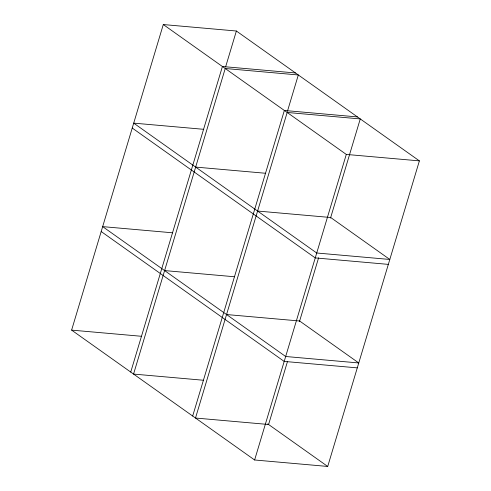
<?xml version="1.0" encoding="UTF-8"?>
<svg xmlns="http://www.w3.org/2000/svg" width="491" height="491" viewBox="0 0 491 491"><rect width="100%" height="100%" fill="white"/><g stroke="black" fill="none" stroke-linecap="round" stroke-linejoin="round"><path stroke-width="0.74" d="M71.612 330.118L163.288 24.55L236.38 31.013L419.388 160.882L327.712 466.45L254.62 459.987L71.612 330.118L141.66 336.304M130.735 372.074L222.411 66.506L295.502 72.969M225.578 67.003L236.38 31.013M192.681 416.03L284.35 110.469L357.442 116.926M287.37 111.482L298.319 74.97L225.228 68.507L133.558 374.074L203.599 380.267M254.62 459.987L346.296 154.426L163.288 24.55M287.542 361.321L268.589 424.494L195.498 418.031L287.174 112.464L360.265 118.926L330.511 218.09M299.442 321.66L318.616 257.757M203.759 129.317L133.712 123.131L316.72 253L389.811 259.463L330.474 217.353M346.296 154.426L419.388 160.882M195.657 167.087L265.705 173.28M257.597 211.044L330.688 217.507M172.709 232.814L102.662 226.621L285.67 356.497L358.761 362.959L299.424 320.85M388.338 264.379L315.247 257.916L132.239 128.041M164.608 270.578L234.655 276.771M226.547 314.541L299.639 320.997M357.288 367.869L284.197 361.413L101.189 231.537M267.748 423.899L327.712 466.45"/></g></svg>
